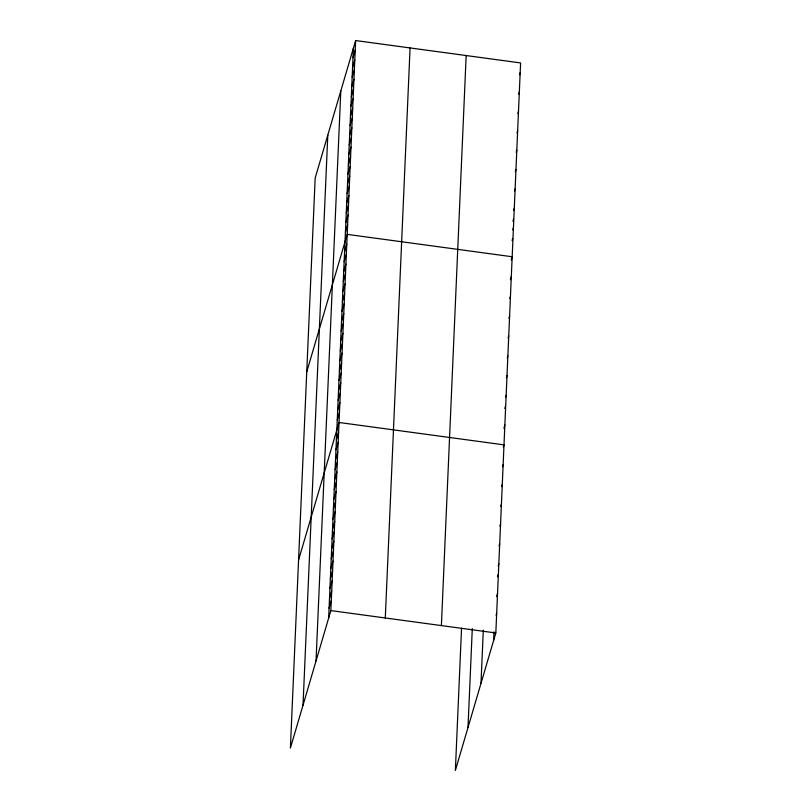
<?xml version="1.0" encoding="UTF-8"?>
<svg xmlns="http://www.w3.org/2000/svg" width="811" height="811" viewBox="0 0 811 811"><rect width="100%" height="100%" fill="white"/><g stroke="black" fill="none" stroke-linecap="round" stroke-linejoin="round"><path stroke-width="1.22" d="M303.02 705.175L327.796 135.133M316.026 660.985L340.802 90.944M328.658 618.094L353.424 48.052M355.634 40.55L315.175 178.025L290.399 748.066L330.858 610.592L355.634 40.55L520.601 62.934L495.825 632.975L455.366 770.45L461.55 628.13M385.296 617.982L410.072 47.94M441.387 625.595L466.163 55.543M467.988 727.558L472.296 628.555M480.994 683.369L483.305 630.147M493.615 640.477L493.99 631.81M353.008 57.743L355.218 50.241M352.582 67.435L354.792 59.933M352.167 77.126L354.366 69.624M351.741 86.807L353.951 79.316M351.325 96.499L353.525 89.007M350.899 106.19L353.109 98.699M350.484 115.882L352.684 108.39M350.058 125.573L352.268 118.071M349.632 135.265L351.842 127.763M349.217 144.956L351.427 137.454M348.791 154.648L351.001 147.146M348.375 164.339L350.585 156.837M347.949 174.03L350.159 166.529M347.534 183.722L349.734 176.22M347.108 193.413L349.318 185.912M346.692 203.105L348.892 195.603M346.267 212.796L348.477 205.295M345.851 222.488L348.051 214.986M345.425 232.179L347.635 224.677M306.751 371.833L347.209 234.369L512.177 256.752L511.234 259.966M344.574 251.765L346.784 244.263M344.148 261.669L346.348 254.167M343.712 271.563L345.922 264.072M343.286 281.468L345.486 273.966M342.85 291.372L345.06 283.87M342.424 301.266L344.634 293.775M341.989 311.171L344.199 303.669M341.563 321.075L343.773 313.573M341.127 330.969L343.337 323.477M340.701 340.873L342.911 333.372M340.275 350.778L342.475 343.276M339.839 360.672L342.049 353.17M339.414 370.576L341.613 363.075M338.978 380.481L341.188 372.979M338.552 390.375L340.762 382.873M338.116 400.279L340.326 392.777M337.69 410.184L339.9 402.682M337.254 420.078L339.464 412.576M298.58 559.955L339.039 422.48L504.006 444.864L503.367 447.003M336.403 439.876L338.603 432.385M335.967 449.781L338.177 442.279M335.541 459.685L337.741 452.183M335.105 469.579L337.315 462.088M334.679 479.483L336.889 471.982M334.244 489.388L336.453 481.886M333.818 499.282L336.028 491.79M333.382 509.186L335.592 501.685M332.956 519.091L335.166 511.589M332.53 528.985L334.73 521.493M332.094 538.889L334.304 531.387M331.669 548.794L333.868 541.292M331.233 558.688L333.443 551.196M330.807 568.592L333.017 561.09M330.371 578.496L332.581 570.995M329.945 588.391L332.155 580.889M329.509 598.295L331.719 590.793M329.084 608.199L331.293 600.698M519.547 74.764L520.175 72.625M518.705 94.147L519.334 92.008M517.864 113.53L518.493 111.391M517.023 132.913L517.651 130.764M516.181 152.296L516.81 150.147M515.34 171.679L515.968 169.529M514.498 191.051L515.127 188.912M513.647 210.434L514.286 208.295M512.917 221.2L513.545 219.061M512.805 229.817L513.444 227.678M512.076 240.583L512.704 238.434M510.372 279.765L511.315 276.551M509.825 298.499L510.454 296.35M508.963 318.297L509.592 316.148M508.102 338.096L508.73 335.957M507.24 357.894L507.879 355.755M506.378 377.703L507.017 375.554M505.527 397.502L506.155 395.362M504.777 408.47L505.405 406.331M503.915 428.279L504.858 425.065M502.506 466.812L503.144 464.662M501.654 486.61L502.283 484.471M500.792 506.409L501.421 504.27M499.931 526.207L500.559 524.068M499.069 546.016L499.698 543.867M498.207 565.814L498.836 563.675M497.457 576.783L498.096 574.644M496.606 596.592L497.548 593.378M496.058 615.316L496.687 613.177M330.858 610.592L495.825 632.975"/></g></svg>
